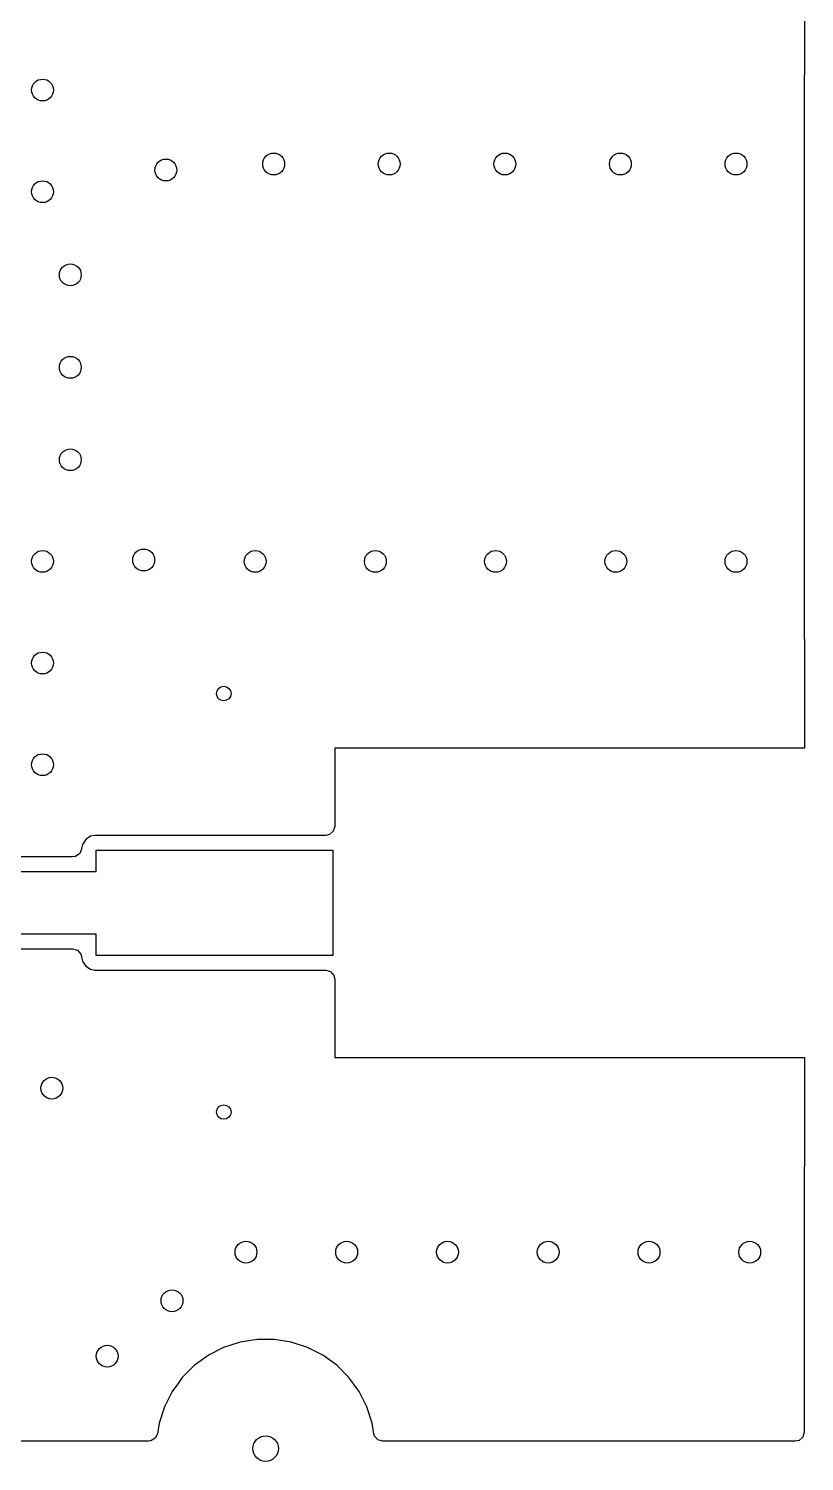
# Model space of a CAD drawing. Extents: x 4.94 to 6.9, y -4.14 to -2.94.
# Drawn here: x 6.484 to 6.903, y -4.138 to -3.363 of the extents above; entities that cross this region are included whole.
import ezdxf

# ---------------------------------------------------------------- set-up
doc = ezdxf.new("R2010")
doc.units = 0
doc.header["$MEASUREMENT"] = 0
doc.layers.add('BLACK', color=7, linetype='CONTINUOUS')

msp = doc.modelspace()

# ---------------------------------------------------------------- linework, layer by layer
at = {"layer": 'BLACK', "linetype": 'CONTINUOUS'}
for p, q in [((6.90327, -3.32858), (6.90327, -3.38764)), ((6.90327, -3.38764), (6.90325, -3.38764)), ((6.90325, -3.38764), (6.90325, -3.69276)), ((6.90325, -3.69276), (6.90327, -3.69276)), ((6.90327, -3.69276), (6.90327, -3.75181)), ((6.90327, -3.75181), (6.64931, -3.75181)), ((6.64931, -3.75181), (6.64931, -3.79415)), ((6.64854, -3.79679), (6.64646, -3.79859)), ((6.64931, -3.79415), (6.64854, -3.79679)), ((6.5129, -3.80385), (6.51244, -3.80615)), ((6.51464, -3.80124), (6.5129, -3.80385)), ((6.5129, -3.80385), (6.5129, -3.80385)), ((6.51725, -3.79949), (6.51464, -3.80124)), ((6.51956, -3.79904), (6.51725, -3.79949)), ((6.51725, -3.79949), (6.51725, -3.79949)), ((6.64443, -3.79904), (6.51956, -3.79904)), ((6.64646, -3.79859), (6.64443, -3.79904)), ((6.50757, -3.81064), (6.46681, -3.81064)), ((6.50916, -3.81038), (6.50757, -3.81064)), ((6.5114, -3.80879), (6.50916, -3.81038)), ((6.51237, -3.80638), (6.5114, -3.80879)), ((6.51239, -3.80639), (6.51237, -3.80638)), ((6.51242, -3.80628), (6.51239, -3.80639)), ((6.51243, -3.80624), (6.51242, -3.80628)), ((6.51244, -3.80615), (6.51243, -3.80624)), ((6.52033, -3.81853), (6.52033, -3.80693)), ((6.52033, -3.80693), (6.64825, -3.80693)), ((6.64825, -3.80693), (6.64825, -3.86402)), ((6.46169, -3.81853), (6.52033, -3.81853)), ((6.52033, -3.85241), (6.46338, -3.85241)), ((6.52033, -3.86402), (6.52033, -3.85241)), ((6.47093, -3.86031), (6.50757, -3.86031)), ((6.50757, -3.86031), (6.51021, -3.86108)), ((6.51021, -3.86108), (6.51201, -3.86316)), ((6.51201, -3.86316), (6.51239, -3.86456)), ((6.51239, -3.86456), (6.51239, -3.86456)), ((6.51239, -3.86456), (6.5124, -3.86459)), ((6.5124, -3.86459), (6.51243, -3.86471)), ((6.51243, -3.86471), (6.51244, -3.86479)), ((6.51244, -3.86479), (6.5129, -3.8671)), ((6.5129, -3.8671), (6.5129, -3.8671)), ((6.5129, -3.8671), (6.51464, -3.86971)), ((6.64825, -3.86402), (6.52033, -3.86402)), ((6.51464, -3.86971), (6.51725, -3.87145)), ((6.51725, -3.87145), (6.51725, -3.87145)), ((6.51725, -3.87145), (6.51956, -3.87191)), ((6.51956, -3.87191), (6.51956, -3.87191)), ((6.51956, -3.87191), (6.64443, -3.87191)), ((6.64443, -3.87191), (6.64707, -3.87268)), ((6.64707, -3.87268), (6.64887, -3.87476)), ((6.64887, -3.87476), (6.64931, -3.87679)), ((6.64931, -3.87679), (6.64931, -3.91913)), ((6.64931, -3.91913), (6.90327, -3.91913)), ((6.90327, -3.91913), (6.90327, -3.97819)), ((6.90327, -3.97819), (6.90325, -3.97819)), ((6.90325, -3.97819), (6.90325, -4.12191)), ((6.58925, -4.076), (6.58097, -4.08022)), ((6.5981, -4.07313), (6.58925, -4.076)), ((6.60728, -4.07167), (6.5981, -4.07313)), ((6.61658, -4.07167), (6.60728, -4.07167)), ((6.60728, -4.07167), (6.60728, -4.07167)), ((6.62576, -4.07313), (6.61658, -4.07167)), ((6.61658, -4.07167), (6.61658, -4.07167)), ((6.63461, -4.076), (6.62576, -4.07313)), ((6.63934, -4.07841), (6.63461, -4.076)), ((6.57703, -4.08308), (6.57344, -4.08569)), ((6.58097, -4.08022), (6.57703, -4.08308)), ((6.64289, -4.08022), (6.63934, -4.07841)), ((6.65041, -4.08569), (6.64289, -4.08022)), ((6.56687, -4.09226), (6.56492, -4.09494)), ((6.57344, -4.08569), (6.56687, -4.09226)), ((6.56687, -4.09226), (6.56687, -4.09226)), ((6.56687, -4.09226), (6.56687, -4.09226)), ((6.57344, -4.08569), (6.57344, -4.08569)), ((6.57344, -4.08569), (6.57344, -4.08569)), ((6.65699, -4.09226), (6.65041, -4.08569)), ((6.66151, -4.09848), (6.65699, -4.09226)), ((6.5614, -4.09979), (6.55718, -4.10807)), ((6.56492, -4.09494), (6.5614, -4.09979)), ((6.66245, -4.09979), (6.66151, -4.09848)), ((6.66668, -4.10807), (6.66245, -4.09979)), ((6.55718, -4.10807), (6.55431, -4.11691)), ((6.66955, -4.11691), (6.66668, -4.10807)), ((6.5534, -4.12267), (6.55222, -4.12516)), ((6.55431, -4.11691), (6.5534, -4.12267)), ((6.67046, -4.12267), (6.66955, -4.11691)), ((6.67084, -4.12394), (6.67046, -4.12267)), ((6.90325, -4.12191), (6.90247, -4.12455)), ((6.54858, -4.12679), (6.28158, -4.12679)), ((6.54988, -4.12661), (6.54858, -4.12679)), ((6.55222, -4.12516), (6.54988, -4.12661)), ((6.67264, -4.12602), (6.67084, -4.12394)), ((6.67528, -4.12679), (6.67264, -4.12602)), ((6.89837, -4.12679), (6.67528, -4.12679)), ((6.90039, -4.12635), (6.89837, -4.12679)), ((6.90247, -4.12455), (6.90039, -4.12635))]:
    msp.add_line(p, q, dxfattribs=at)
at = {"layer": 'BLACK'}
for centre, radius in [((6.4913, -3.39575), 0.00591), ((6.558, -3.439), 0.00591), ((6.6163, -3.43575), 0.00591), ((6.6788, -3.43575), 0.00591), ((6.7413, -3.43575), 0.00591), ((6.8038, -3.43575), 0.00591), ((6.8663, -3.43575), 0.00591), ((6.4913, -3.45075), 0.00591), ((6.5063, -3.49575), 0.00591), ((6.5063, -3.54575), 0.00591), ((6.5063, -3.59575), 0.00591), ((6.4913, -3.65075), 0.00591), ((6.546, -3.65), 0.00591), ((6.6063, -3.65075), 0.00591), ((6.6713, -3.65075), 0.00591), ((6.7363, -3.65075), 0.00591), ((6.8013, -3.65075), 0.00591), ((6.8663, -3.65075), 0.00591), ((6.4913, -3.70575), 0.00591), ((6.58929, -3.72228), 0.00394), ((6.4913, -3.76075), 0.00591), ((6.4963, -3.93575), 0.00591), ((6.58929, -3.94866), 0.00394), ((6.6013, -4.02445), 0.00591), ((6.65579, -4.02445), 0.00591), ((6.71028, -4.02445), 0.00591), ((6.76476, -4.02445), 0.00591), ((6.81925, -4.02445), 0.00591), ((6.87374, -4.02445), 0.00591), ((6.5613, -4.05075), 0.00591), ((6.5263, -4.08075), 0.00591), ((6.61193, -4.13075), 0.00689), ((6.61193, -4.13075), 0.00689)]:
    msp.add_circle(centre, radius, dxfattribs=at)
at = {"layer": 'WHITE'}
for centre, radius in [((6.4913, -3.39575), 0.00591), ((6.558, -3.439), 0.00591), ((6.6163, -3.43575), 0.00591), ((6.6788, -3.43575), 0.00591), ((6.7413, -3.43575), 0.00591), ((6.8038, -3.43575), 0.00591), ((6.8663, -3.43575), 0.00591), ((6.4913, -3.45075), 0.00591), ((6.5063, -3.49575), 0.00591), ((6.5063, -3.54575), 0.00591), ((6.5063, -3.59575), 0.00591), ((6.4913, -3.65075), 0.00591), ((6.546, -3.65), 0.00591), ((6.6063, -3.65075), 0.00591), ((6.6713, -3.65075), 0.00591), ((6.7363, -3.65075), 0.00591), ((6.8013, -3.65075), 0.00591), ((6.8663, -3.65075), 0.00591), ((6.4913, -3.70575), 0.00591), ((6.58929, -3.72228), 0.00394), ((6.4913, -3.76075), 0.00591), ((6.4963, -3.93575), 0.00591), ((6.58929, -3.94866), 0.00394), ((6.6013, -4.02445), 0.00591), ((6.65579, -4.02445), 0.00591), ((6.71028, -4.02445), 0.00591), ((6.76476, -4.02445), 0.00591), ((6.81925, -4.02445), 0.00591), ((6.87374, -4.02445), 0.00591), ((6.5613, -4.05075), 0.00591), ((6.5263, -4.08075), 0.00591)]:
    msp.add_circle(centre, radius, dxfattribs=at)

doc.saveas('drawing.dxf')
